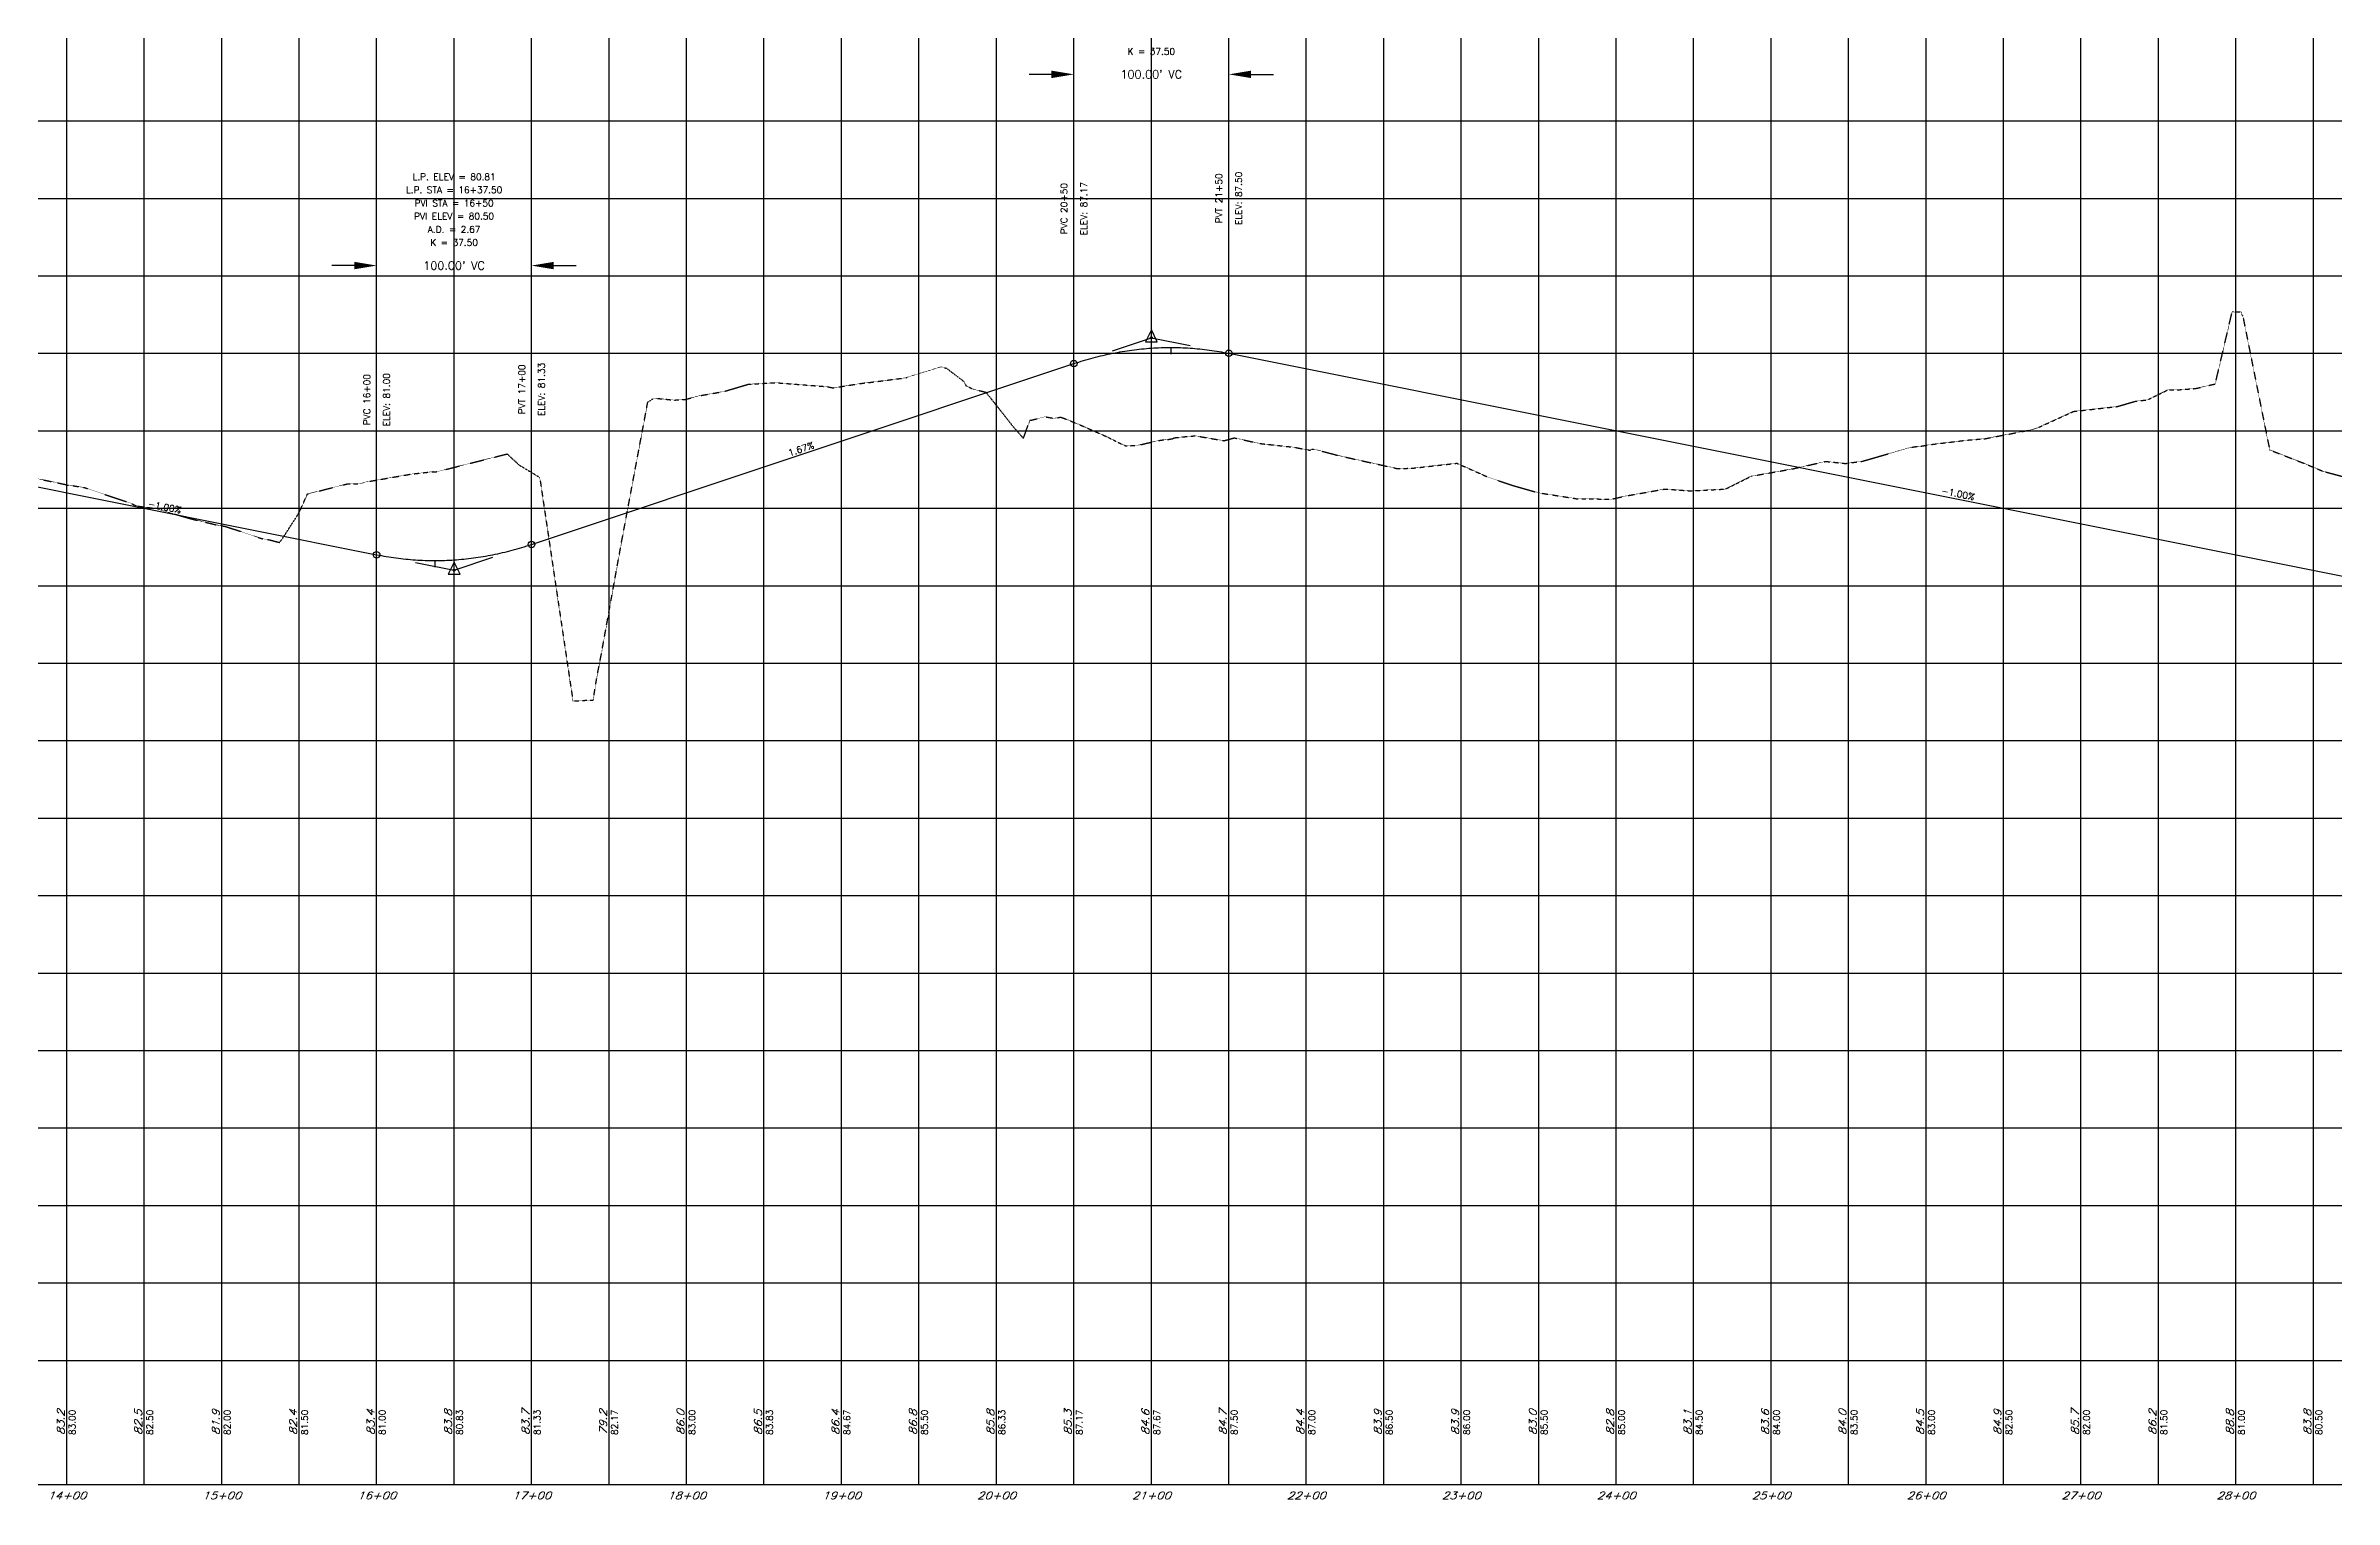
# Model space of a CAD drawing. Header units: inches. Extents: x 42 to 5940, y 215 to 3803.
# Drawn here: x 1514 to 2991, y 2163 to 3101 of the extents above; entities that cross this region are included whole.
import ezdxf
from ezdxf.enums import TextEntityAlignment as Align

# ---------------------------------------------------------------- set-up
doc = ezdxf.new("R2010")
doc.units = ezdxf.units.IN
doc.header["$MEASUREMENT"] = 0
doc.linetypes.add('DASHED4', pattern=[0.1875, 0.125, -0.0625])
for name, color, linetype in [('LOOPPBASE', 6, 'Continuous'), ('LOOPPEGC', 3, 'DASHED4'), ('LOOPPEGCT', 3, 'Continuous'), ('LOOPPFGC', 5, 'Continuous'), ('LOOPPFGCT', 3, 'Continuous'), ('LOOPPGRID', 9, 'Continuous'), ('LOOPPVGRID', 9, 'Continuous')]:
    doc.layers.add(name, color=color, linetype=linetype)
doc.styles.add('60L', font='simplex.shx', dxfattribs={"height": 5.3})
doc.styles.add('60S', font='simplex.shx', dxfattribs={"width": 1.15, "oblique": 22, "height": 4.8})
doc.dimstyles.get("Standard").update_dxf_attribs({"dimtxt": 0.18, "dimasz": 0.18, "dimexe": 0.18, "dimexo": 0.0625, "dimgap": 0.09, "dimtad": 0, "dimtih": 1, "dimtoh": 1, "dimdec": 4, "dimzin": 0, "dimdsep": 46, "dimtxsty": 'Standard', "dimcen": 0.09, "dimadec": 0, "dimazin": 0, "dimtfac": 1, "dimtdec": 4, "dimtofl": 0, "dimtmove": 0, "dimatfit": 3, "dimfxl": 1, "dimtolj": 1, "dimtzin": 0, "dimarcsym": 0})

# ---------------------------------------------------------------- blocks, each defined once
blk = doc.blocks.new('*D12')
at = {"layer": 'DEFPOINTS', "color": 0}
for p in [(2177.8, 3082.7), (2277.8, 3082.7), (2277.8, 3082.7)]:
    blk.add_point(p, dxfattribs=at)
at = {"layer": 'LOOPPFGCT', "color": 0, "lineweight": -2}
for p, q in [((2177.8, 3087.7), (2177.8, 3097.1)), ((2277.8, 3087.7), (2277.8, 3097.1)), ((2163.4, 3082.7), (2149, 3082.7)), ((2292.2, 3082.7), (2306.6, 3082.7))]:
    blk.add_line(p, q, dxfattribs=at)
at = {"layer": 'LOOPPFGCT', "color": 0}
for points in [[(2163.4, 3085.1), (2163.4, 3080.3), (2177.8, 3082.7)], [(2292.2, 3085.1), (2292.2, 3080.3), (2277.8, 3082.7)]]:
    blk.add_solid(points, dxfattribs=at)
at = {"layer": 'LOOPPFGCT', "color": 0, "insert": (2227.8, 3082.7), "char_height": 5.3, "attachment_point": 5, "style": '60L'}
blk.add_mtext("\\A1;100.00' VC", dxfattribs=at)
blk = doc.blocks.new('*D13')
at = {"layer": 'DEFPOINTS', "color": 0}
for p in [(1727.8, 2959.3), (1827.8, 2959.3), (1827.8, 2959.3)]:
    blk.add_point(p, dxfattribs=at)
at = {"layer": 'LOOPPFGCT', "color": 0, "lineweight": -2}
for p, q in [((1727.8, 2964.3), (1727.8, 2973.7)), ((1827.8, 2964.3), (1827.8, 2973.7)), ((1713.4, 2959.3), (1699, 2959.3)), ((1842.2, 2959.3), (1856.6, 2959.3))]:
    blk.add_line(p, q, dxfattribs=at)
at = {"layer": 'LOOPPFGCT', "color": 0}
for points in [[(1713.4, 2961.7), (1713.4, 2956.9), (1727.8, 2959.3)], [(1842.2, 2961.7), (1842.2, 2956.9), (1827.8, 2959.3)]]:
    blk.add_solid(points, dxfattribs=at)
at = {"layer": 'LOOPPFGCT', "color": 0, "insert": (1777.8, 2959.3), "char_height": 5.3, "attachment_point": 5, "style": '60L'}
blk.add_mtext("\\A1;100.00' VC", dxfattribs=at)
blk = doc.blocks.new('PVI2')
for p, q in [((0, 0.1), (-0.075, -0.05)), ((0.075, -0.05), (0, 0.1)), ((-0.075, -0.05), (0.075, -0.05))]:
    blk.add_line(p, q)
blk.add_circle((0, 0), 0.0125)
at = {"flags": 1}
for tag, p in [('K', (0, -0.005)), ('LENGTH', (0, -0.033))]:
    blk.add_attdef(tag, text='', height=0.01, dxfattribs=at).set_placement(p, align=Align.CENTER)

msp = doc.modelspace()

# ---------------------------------------------------------------- linework, layer by layer
at = {"layer": 'LOOPPBASE'}
for p, q in [((97.84189, 2252.67837), (5860.92124, 2252.67837)), ((1527.84189, 2172.67837), (1527.84189, 2252.67837)), ((1577.84189, 2172.67837), (1577.84189, 2252.67837)), ((1627.84189, 2172.67837), (1627.84189, 2252.67837)), ((1677.84189, 2172.67837), (1677.84189, 2252.67837)), ((1727.84189, 2172.67837), (1727.84189, 2252.67837)), ((1777.84189, 2172.67837), (1777.84189, 2252.67837)), ((1827.84189, 2172.67837), (1827.84189, 2252.67837)), ((1877.84189, 2172.67837), (1877.84189, 2252.67837)), ((1927.84189, 2172.67837), (1927.84189, 2252.67837)), ((1977.84189, 2172.67837), (1977.84189, 2252.67837)), ((2027.84189, 2172.67837), (2027.84189, 2252.67837)), ((2077.84189, 2172.67837), (2077.84189, 2252.67837)), ((2127.84189, 2172.67837), (2127.84189, 2252.67837)), ((2177.84189, 2172.67837), (2177.84189, 2252.67837)), ((2227.84189, 2172.67837), (2227.84189, 2252.67837)), ((2277.84189, 2172.67837), (2277.84189, 2252.67837)), ((2327.84189, 2172.67837), (2327.84189, 2252.67837)), ((2377.84189, 2172.67837), (2377.84189, 2252.67837)), ((2427.84189, 2172.67837), (2427.84189, 2252.67837)), ((2477.84189, 2172.67837), (2477.84189, 2252.67837)), ((2527.84189, 2172.67837), (2527.84189, 2252.67837)), ((2577.84189, 2172.67837), (2577.84189, 2252.67837)), ((2627.84189, 2172.67837), (2627.84189, 2252.67837)), ((2677.84189, 2172.67837), (2677.84189, 2252.67837)), ((2727.84189, 2172.67837), (2727.84189, 2252.67837)), ((2777.84189, 2172.67837), (2777.84189, 2252.67837)), ((2827.84189, 2172.67837), (2827.84189, 2252.67837)), ((2877.84189, 2172.67837), (2877.84189, 2252.67837)), ((2927.84189, 2172.67837), (2927.84189, 2252.67837)), ((2977.84189, 2172.67837), (2977.84189, 2252.67837)), ((97.84189, 2172.67837), (5860.92124, 2172.67837))]:
    msp.add_line(p, q, dxfattribs=at)
at = {"layer": 'LOOPPEGC', "flags": 128}
msp.add_lwpolyline([(97.84189, 3685.21358), (101.58964, 3682.63508), (103.67878, 3682.5249), (114.74895, 3674.56918), (120.07145, 3673.74788), (129.02708, 3667.8281), (129.02867, 3667.88598), (130.28725, 3665.82114), (131.96832, 3664.60054), (145.21132, 3655.04062), (155.36302, 3644.99188), (173.64392, 3637.04839), (174.54557, 3635.96265), (175.96959, 3636.06156), (176.69418, 3635.62626), (177.56089, 3635.09502), (179.72708, 3632.79605), (181.88043, 3630.50609), (185.05484, 3629.04139), (186.89835, 3627.79247), (190.06475, 3626.49093), (194.16525, 3624.86229), (194.95302, 3624.28873), (195.73259, 3623.75815), (199.83762, 3621.96575), (200.72435, 3621.46565), (204.83966, 3619.84042), (205.71811, 3619.34536), (209.83563, 3617.55426), (210.47208, 3617.20555), (213.96603, 3615.42249), (214.58778, 3615.08048), (218.10012, 3613.28865), (218.92761, 3612.96016), (223.10765, 3610.65106), (223.91372, 3610.33054), (228.11371, 3608.17601), (228.54945, 3607.98942), (229.47554, 3607.69587), (232.47369, 3606.35858), (234.10121, 3605.33114), (234.94492, 3604.65205), (254.41103, 3592.07267), (256.69195, 3590.69413), (258.98933, 3589.21556), (260.05665, 3588.56589), (262.3723, 3587.07345), (264.70304, 3585.57351), (267.05717, 3583.95857), (278.08933, 3576.79668), (280.51792, 3575.22916), (280.89616, 3575.03163), (283.34581, 3573.43447), (285.83923, 3571.80904), (288.37621, 3570.15282), (298.69272, 3563.45442), (301.27127, 3561.77072), (301.85382, 3561.34709), (304.48646, 3559.63774), (308.48976, 3555.96195), (311.1211, 3554.15513), (312.48454, 3553.19126), (313.85072, 3552.33108), (314.50477, 3551.36151), (321.33763, 3545.02061), (330.34705, 3538.42157), (333.08443, 3536.0137), (343.60714, 3526.2751), (346.31683, 3523.77889), (348.47893, 3521.93244), (350.64626, 3519.96627), (361.2215, 3510.24049), (363.89706, 3507.23036), (366.5961, 3504.29563), (369.32498, 3501.32542), (372.10493, 3498.19584), (372.60206, 3497.63175), (375.42734, 3494.89811), (378.30229, 3492.12134), (381.21592, 3489.18728), (391.12141, 3480.08483), (395.06676, 3477.09973), (398.60216, 3472.73417), (408.91745, 3462.88684), (419.83329, 3453.5565), (430.57038, 3443.17934), (437.76751, 3438.17306), (440.54896, 3435.27912), (443.29888, 3432.31436), (446.02489, 3429.48312), (448.73888, 3426.65904), (449.80468, 3425.46021), (472.1713, 3401.25668), (474.69995, 3398.94167), (477.24747, 3396.49949), (479.77676, 3394.19477), (482.34721, 3391.746), (483.97104, 3390.3193), (485.61752, 3388.76467), (486.87355, 3387.13453), (490.96564, 3381.80091), (491.73271, 3380.87837), (494.84222, 3379.58856), (496.04081, 3380.05452), (506.82243, 3369.37429), (516.44517, 3361.43212), (519.79855, 3358.81317), (523.67058, 3355.60729), (526.15885, 3353.54713), (528.63852, 3351.4877), (530.69973, 3350.05199), (531.51948, 3349.23583), (533.17621, 3348.60709), (535.94104, 3346.85009), (536.31842, 3346.63258), (536.58316, 3346.51473), (536.61255, 3346.43415), (538.11614, 3345.18628), (543.57805, 3338.55066), (543.97086, 3337.70045), (553.73144, 3327.77425), (559.80029, 3321.65092), (563.37683, 3318.03044), (565.04431, 3316.08711), (565.06721, 3316.08711), (574.35524, 3305.76896), (579.56613, 3298.30995), (593.33451, 3284.20269), (594.17047, 3283.85743), (594.19337, 3283.85743), (596.10737, 3282.90056), (607.15599, 3272.00051), (608.37882, 3270.56766), (608.49015, 3270.39361), (614.24566, 3264.93555), (623.29664, 3251.15364), (623.31954, 3251.15364), (625.27522, 3248.1676), (632.86791, 3240.22655), (652.4228, 3220.49221), (652.44571, 3220.49221), (659.77114, 3213.23544), (660.4678, 3212.50247), (660.4713, 3212.49831), (660.51756, 3212.46293), (660.58153, 3212.41713), (660.6755, 3212.34607), (660.82758, 3212.23116), (661.84533, 3211.46265), (681.54897, 3196.07734), (681.57187, 3196.07734), (682.68945, 3195.22908), (689.86374, 3190.78334), (689.93938, 3190.73877), (690.38129, 3190.47837), (691.18324, 3189.99495), (691.60339, 3189.74168), (693.52657, 3188.59451), (696.35292, 3187.09427), (698.96011, 3185.38116), (709.06947, 3179.07118), (710.67514, 3178.04039), (710.69804, 3178.04039), (716.25592, 3174.46547), (725.60474, 3168.7093), (729.15554, 3166.56276), (732.52547, 3164.4028), (735.73526, 3162.4687), (736.63768, 3161.88941), (736.65389, 3161.88941), (738.75816, 3160.54198), (741.15977, 3158.9972), (743.55266, 3157.57178), (746.51921, 3155.67409), (749.48057, 3153.77971), (760.15209, 3147.2323), (763.19833, 3145.28032), (766.24706, 3143.45215), (768.97567, 3141.62681), (771.7011, 3139.92519), (784.6225, 3133.53762), (787.62619, 3131.97749), (790.61211, 3130.30431), (793.60848, 3128.62862), (796.59293, 3127.07573), (799.58381, 3125.40326), (802.56895, 3123.73053), (805.55481, 3122.17688), (808.54139, 3120.50336), (821.73769, 3114.08322), (824.29197, 3112.67399), (826.84342, 3111.26565), (829.77794, 3109.38619), (832.71556, 3107.50391), (835.65827, 3105.61838), (838.6128, 3103.72443), (861.0778, 3090.13772), (863.97748, 3088.1619), (866.87157, 3086.30181), (869.78223, 3084.43571), (872.69802, 3082.56631), (875.29909, 3080.80963), (877.90246, 3079.16869), (880.40192, 3078.11047), (884.74015, 3074.23488), (887.22403, 3072.77003), (898.04699, 3066.86904), (900.99172, 3065.3342), (903.9459, 3063.79666), (906.91012, 3062.37832), (909.86922, 3060.84436), (912.82115, 3059.43411), (915.76371, 3057.91063), (918.70325, 3056.3867), (929.41843, 3050.55483), (932.41166, 3049.12001), (933.63009, 3048.52344), (934.83909, 3047.80683), (937.82707, 3045.8995), (940.80486, 3043.87477), (946.76475, 3039.83044), (955.45557, 3033.93716), (961.33524, 3029.94419), (963.71559, 3028.30254), (965.59122, 3027.13164), (967.46405, 3025.84721), (970.38754, 3024.09795), (973.30235, 3022.34949), (984.7098, 3014.57611), (987.58888, 3012.8523), (990.46294, 3011.01681), (993.33201, 3009.2991), (996.19145, 3007.58316), (998.89869, 3005.98606), (1001.60867, 3004.38629), (1013.70656, 2997.62342), (1016.56703, 2995.90577), (1019.43452, 2994.18662), (1019.52045, 2994.10207), (1025.24979, 2990.66032), (1030.99905, 2987.20517), (1042.94605, 2980.47837), (1045.64735, 2978.86882), (1048.35479, 2977.2599), (1049.72821, 2976.70656), (1051.24298, 2976.06038), (1054.24355, 2974.90229), (1057.36144, 2973.58015), (1066.71704, 2970.02536), (1069.81242, 2968.8261), (1073.0357, 2967.60521), (1076.35052, 2966.21372), (1077.06974, 2965.93774), (1080.42173, 2965.5195), (1086.62921, 2963.16084), (1090.07188, 2962.74075), (1092.42482, 2962.37239), (1092.44043, 2962.37239), (1093.54863, 2962.17198), (1097.15695, 2961.66459), (1099.27098, 2961.32664), (1101.44875, 2960.98156), (1109.12055, 2959.17141), (1112.8179, 2957.92113), (1116.66007, 2956.46022), (1120.68306, 2955.12647), (1124.80137, 2953.59143), (1127.02014, 2952.90428), (1129.83746, 2952.51561), (1135.13703, 2951.76838), (1135.15264, 2951.76838), (1138.34291, 2951.21586), (1139.68375, 2950.96768), (1140.91665, 2950.74005), (1147.2975, 2949.74067), (1153.52472, 2947.71191), (1161.29972, 2948.03106), (1162.08126, 2947.88288), (1165.11659, 2947.56849), (1177.84925, 2943.46591), (1177.86486, 2943.46591), (1178.47469, 2943.24952), (1186.26253, 2939.63307), (1192.76057, 2937.8835), (1196.04607, 2935.06521), (1204.83817, 2927.87784), (1211.0668, 2922.92511), (1213.4164, 2921.95277), (1216.37668, 2919.67982), (1220.56147, 2917.77124), (1220.57708, 2917.77124), (1224.43455, 2915.92402), (1229.65711, 2912.30719), (1231.93604, 2910.8288), (1233.96845, 2909.50773), (1234.0464, 2909.51398), (1247.33797, 2907.24975), (1249.12128, 2907.06683), (1250.7893, 2906.95725), (1253.90487, 2906.65504), (1255.07713, 2906.49864), (1263.27368, 2902.81311), (1263.28929, 2902.81311), (1268.40996, 2900.43292), (1269.32041, 2900.00833), (1272.60373, 2899.66485), (1277.14211, 2899.0821), (1288.21199, 2894.86074), (1289.34487, 2894.42058), (1289.81717, 2894.23507), (1294.66439, 2897.0267), (1298.38839, 2906.39406), (1303.03475, 2913.06004), (1310.1975, 2927.63226), (1310.93339, 2928.20268), (1314.05213, 2904.11805), (1317.07471, 2877.63559), (1317.89438, 2877.21064), (1321.43321, 2874.66937), (1328.68121, 2876.22966), (1331.07289, 2874.78216), (1337.51957, 2871.66721), (1342.13051, 2869.55792), (1348.36032, 2878.81642), (1349.45724, 2882.32208), (1350.10184, 2884.41076), (1350.66431, 2886.09986), (1352.15282, 2892.62844), (1354.51402, 2893.4641), (1360.96147, 2872.89578), (1363.93949, 2867.82306), (1365.71878, 2863.3956), (1369.70019, 2857.55252), (1370.64341, 2856.16287), (1376.48513, 2854.77991), (1382.00485, 2853.46947), (1386.77218, 2852.10473), (1390.39701, 2851.06372), (1393.24582, 2850.25235), (1395.54322, 2849.59899), (1407.95471, 2846.67553), (1410.77703, 2845.82656), (1411.43705, 2845.60775), (1413.31414, 2845.27651), (1435.50475, 2843.06067), (1435.76124, 2843.06816), (1435.86837, 2843.04333), (1436.39723, 2842.82224), (1436.41111, 2842.81851), (1436.4475, 2842.80614), (1436.48592, 2842.79303), (1436.56845, 2842.76621), (1436.61172, 2842.75266), (1436.79593, 2842.63782), (1478.57951, 2828.48822), (1480.95629, 2828.47263), (1482.45846, 2827.85653), (1483.21836, 2827.5547), (1483.97555, 2827.22286), (1484.30958, 2827.10578), (1484.64505, 2826.98774), (1485.3935, 2826.69482), (1486.13851, 2826.43404), (1526.62627, 2818.09261), (1527.54594, 2817.75782), (1528.0023, 2817.62884), (1528.4417, 2817.4881), (1528.45465, 2817.48911), (1528.87438, 2817.49433), (1529.26598, 2817.49824), (1529.95559, 2817.54837), (1536.17258, 2816.50338), (1539.2704, 2815.99848), (1568.81724, 2806.08429), (1570.05278, 2805.45746), (1571.38907, 2804.84497), (1572.82849, 2804.18522), (1572.89653, 2804.18299), (1574.45977, 2803.93962), (1576.14941, 2803.74621), (1577.9801, 2803.46523), (1579.96885, 2803.23564), (1582.09087, 2802.92301), (1584.38441, 2802.66714), (1584.68893, 2802.57259), (1607.93977, 2795.85876), (1610.6757, 2795.21062), (1613.50955, 2794.53909), (1616.47007, 2793.83607), (1619.50299, 2793.11567), (1622.59931, 2792.38226), (1625.81151, 2791.62161), (1629.22123, 2791.12029), (1629.91656, 2790.99492), (1633.18456, 2789.94411), (1636.68456, 2788.8187), (1644.76829, 2786.05868), (1653.7271, 2783.09922), (1658.70343, 2782.25941), (1665.06963, 2780.62097), (1666.45684, 2782.20062), (1668.55558, 2785.43527), (1676.0564, 2797.02357), (1678.51447, 2801.41336), (1683.17954, 2811.90548), (1708.81571, 2818.3633), (1717.76296, 2818.46949), (1720.51124, 2819.58073), (1750.02392, 2824.69813), (1764.09971, 2826.28245), (1765.70499, 2826.25246), (1766.12126, 2826.18933), (1767.92656, 2826.55532), (1812.04858, 2837.71549), (1819.81716, 2830.57223), (1833.08652, 2822.57017), (1848.55377, 2718.30513), (1854.53149, 2678.26345), (1862.73995, 2678.71966), (1867.64392, 2678.87837), (1870.09556, 2694.21178), (1872.69989, 2707.59688), (1885.73203, 2779.77161), (1902.82532, 2871.13884), (1906.8132, 2873.75161), (1919.85724, 2872.48731), (1926.96517, 2872.84073), (1935.90295, 2875.22517), (1952.0891, 2878.07427), (1967.65691, 2882.68505), (1985.20712, 2883.7156), (2018.14489, 2881.18716), (2022.41893, 2880.3838), (2039.77939, 2883.12809), (2042.19592, 2883.46277), (2044.97465, 2883.724), (2050.99712, 2884.50772), (2059.18602, 2885.57553), (2069.49628, 2886.87971), (2069.57828, 2886.90789), (2070.78839, 2887.32394), (2079.86713, 2890.19683), (2082.50348, 2890.95977), (2084.20059, 2891.4529), (2092.08434, 2893.90902), (2092.08717, 2893.91371), (2095.70946, 2892.9801), (2107.08582, 2884.31453), (2107.21278, 2883.96441), (2107.21636, 2883.95659), (2107.23466, 2883.95659), (2108.18828, 2881.74555), (2113.23047, 2879.34352), (2113.31939, 2879.30975), (2114.21316, 2879.1319), (2118.48502, 2878.21008), (2121.04185, 2877.60629), (2138.89187, 2855.03808), (2143.66263, 2849.63738), (2143.68093, 2849.63738), (2145.2635, 2847.74131), (2149.45916, 2859.47658), (2150.31852, 2859.51691), (2159.19458, 2861.7261), (2164.9946, 2860.71256), (2169.26764, 2861.45523), (2172.99615, 2860.13565), (2179.05188, 2857.573), (2180.1089, 2857.18977), (2180.1272, 2857.18977), (2183.62824, 2855.68031), (2199.10605, 2848.86214), (2207.49599, 2844.62007), (2211.39533, 2842.90977), (2216.55517, 2843.15062), (2216.57347, 2843.15062), (2218.48802, 2843.13942), (2232.06739, 2846.30738), (2234.64229, 2846.70044), (2239.31044, 2847.15239), (2240.56316, 2847.40944), (2241.58908, 2847.56347), (2242.66199, 2848.13769), (2253.00145, 2849.22254), (2253.01974, 2849.22254), (2256.6269, 2849.3831), (2274.74832, 2846.25612), (2280.29319, 2847.79601), (2280.30086, 2847.79601), (2281.42199, 2848.09149), (2297.94305, 2844.4427), (2319.5229, 2842.12448), (2330.32826, 2840.07753), (2331.62202, 2840.88543), (2333.68724, 2840.58309), (2349.95361, 2836.36719), (2386.64046, 2828.25945), (2391.05581, 2828.39048), (2396.31772, 2828.49583), (2425.0141, 2831.72132), (2445.0163, 2822.81993), (2460.7224, 2817.4672), (2477.59915, 2812.68604), (2502.14393, 2808.85301), (2505.98892, 2808.76545), (2524.80096, 2808.54088), (2534.69003, 2810.71063), (2559.30401, 2815.0805), (2575.69187, 2813.90405), (2598.30717, 2815.03373), (2614.73193, 2823.231), (2615.12262, 2823.33895), (2615.41728, 2823.45758), (2642.043, 2828.16377), (2663.12808, 2832.90128), (2675.89015, 2831.55812), (2681.84159, 2832.37696), (2686.51352, 2832.94296), (2718.09974, 2841.99729), (2722.42469, 2842.60056), (2722.44112, 2842.60056), (2725.6823, 2842.89201), (2726.10172, 2842.99926), (2730.22615, 2843.7094), (2754.07624, 2846.6063), (2754.08402, 2846.6063), (2755.22178, 2846.72174), (2765.83121, 2847.54949), (2793.48436, 2852.86797), (2796.30117, 2853.36565), (2799.67289, 2854.48233), (2823.10898, 2865.18565), (2851.12482, 2868.29916), (2863.17142, 2871.772), (2870.80159, 2872.6184), (2883.83447, 2879.03459), (2890.13268, 2879.06419), (2901.86617, 2879.95268), (2914.53751, 2882.9253), (2924.82274, 2926.8505), (2925.4799, 2929.68401), (2926.62883, 2929.30736), (2931.30044, 2929.381), (2931.56662, 2927.66143), (2932.24287, 2927.01976), (2945.29443, 2861.76288), (2949.64553, 2840.26616), (2950.22464, 2840.24573), (2952.7896, 2839.08683), (2971.72985, 2831.69926), (2984.13918, 2826.50172), (3010.74314, 2819.48866), (3043.59955, 2813.33936), (3045.90003, 2812.99929), (3047.10756, 2812.44656), (3047.79144, 2812.2039), (3063.35484, 2808.37944), (3071.10752, 2806.17456), (3100.27942, 2798.27382), (3100.30227, 2798.27382), (3115.95612, 2794.51768), (3116.4769, 2794.50182), (3118.44601, 2794.41121), (3129.47417, 2795.07338), (3129.49702, 2795.07338), (3139.05363, 2795.86189), (3158.66892, 2791.96917), (3158.69177, 2791.96917), (3168.9021, 2790.43095), (3176.62241, 2786.49962), (3187.86368, 2783.07983), (3187.88652, 2783.07983), (3200.30339, 2779.55168), (3213.33764, 2778.189), (3217.05843, 2777.92415), (3217.08128, 2777.92415), (3225.66185, 2777.27808), (3228.98681, 2777.06328), (3246.25318, 2775.09307), (3246.27603, 2775.09307), (3275.44793, 2771.71087), (3275.47078, 2771.71087), (3278.09237, 2771.40782), (3279.25717, 2771.372), (3280.02987, 2771.38426), (3304.64268, 2772.52576), (3304.66553, 2772.52576), (3326.63916, 2773.68089), (3330.34963, 2773.1009), (3333.83744, 2772.33176), (3333.86028, 2772.33176), (3356.48816, 2767.49535), (3356.49881, 2767.49535), (3360.40428, 2766.67608), (3384.79379, 2763.2452), (3416.46905, 2761.09557), (3417.25462, 2760.96953), (3419.09087, 2760.86207), (3439.96268, 2758.54092), (3473.27738, 2755.0629), (3495.13158, 2753.01369), (3510.90174, 2752.27818), (3544.72096, 2749.26268), (3546.89529, 2749.06415), (3550.30048, 2749.34054), (3576.50884, 2758.67837), (3589.09798, 2760.6575), (3598.16913, 2764.97544), (3599.73621, 2764.72423), (3621.32109, 2774.25906), (3649.81006, 2791.22449), (3655.60976, 2792.46937), (3660.45884, 2793.4923), (3661.03192, 2793.55406), (3683.2272, 2793.35313), (3686.06619, 2793.51685), (3694.4774, 2799.01266), (3694.94127, 2799.24415), (3696.10362, 2800.51378), (3697.05016, 2800.72636), (3702.9386, 2814.82063), (3705.66725, 2820.01863), (3719.07561, 2833.95691), (3738.53841, 2850.51288), (3739.45957, 2851.32535), (3740.37471, 2851.70262), (3744.782, 2848.35559), (3744.89222, 2848.25393), (3754.04057, 2853.88121), (3756.29982, 2859.12696), (3760.50349, 2863.61702), (3771.99712, 2869.84535), (3778.89749, 2871.00988), (3795.707, 2864.6203), (3802.90976, 2870.44856), (3809.48682, 2873.05579), (3824.72709, 2862.61128), (3831.03448, 2863.3423), (3831.05818, 2863.3423), (3844.5568, 2851.40383), (3859.1829, 2848.64207), (3859.2066, 2848.64207), (3862.34901, 2844.81002), (3880.00016, 2803.62915), (3887.33133, 2787.48316), (3887.35502, 2787.48316), (3889.62633, 2780.15515), (3905.86981, 2727.09947), (3908.70998, 2720.62214), (3915.47974, 2709.32111), (3915.50344, 2709.32111), (3922.98485, 2688.78184), (3934.75571, 2671.60083), (3943.62817, 2665.13259), (3943.65186, 2665.13259), (3946.00269, 2660.98234), (3955.20127, 2672.3393), (3959.72418, 2679.24612), (3971.77658, 2718.18534), (3971.80028, 2718.18534), (3974.81306, 2724.70078), (3979.00959, 2734.70009), (3984.89892, 2755.21303), (3990.32111, 2776.47578), (3999.92501, 2807.28648), (3999.9487, 2807.28648), (4003.1732, 2814.54546), (4013.5722, 2857.05262), (4017.86836, 2870.54742), (4028.07342, 2901.39984), (4028.09712, 2901.39984), (4029.34592, 2904.47348), (4031.58391, 2904.59761), (4033.47492, 2901.92779), (4038.56959, 2901.17941), (4040.05932, 2901.94578), (4051.4642, 2949.2666), (4053.42156, 2956.5533), (4053.67541, 2956.8457), (4056.22185, 2951.88407), (4056.24554, 2951.88407), (4057.35632, 2949.6443), (4061.4359, 2928.87174), (4061.53929, 2928.38051), (4061.53944, 2928.38051), (4068.55825, 2894.96409), (4077.28239, 2889.74021), (4092.28662, 2893.33001), (4103.13169, 2895.84441), (4110.08526, 2892.06303), (4140.29499, 2883.8229), (4159.482, 2882.39497), (4164.81814, 2884.03495), (4172.39876, 2879.40739), (4175.68915, 2879.25306), (4191.04158, 2877.82888), (4195.73949, 2878.30204), (4205.13886, 2873.68488), (4240.07727, 2865.5592), (4245.62655, 2863.32858), (4291.72569, 2853.44036), (4292.29535, 2853.3351), (4292.83229, 2853.15038), (4293.36991, 2853.0344), (4319.08287, 2848.14036), (4327.59632, 2847.36225), (4341.91421, 2841.9385), (4347.5956, 2840.90387), (4368.74388, 2828.79172), (4383.8922, 2829.37553), (4392.09429, 2823.86382), (4397.62421, 2823.26902), (4401.37854, 2822.77319), (4423.16714, 2811.89325), (4438.20746, 2807.07458), (4438.22388, 2807.07458), (4438.35499, 2807.02975), (4460.17855, 2811.05446), (4464.05332, 2809.14821), (4471.94177, 2806.4172), (4478.80713, 2801.68238), (4478.82356, 2801.68238), (4488.22974, 2795.17092), (4503.28765, 2788.72659), (4504.15053, 2786.21569), (4506.62828, 2784.03022), (4506.63356, 2784.03022), (4510.17439, 2780.75472), (4510.89402, 2780.64127), (4526.64909, 2763.5194), (4536.90388, 2759.09747), (4543.62226, 2749.16107), (4564.78222, 2745.73903), (4564.96875, 2745.48058), (4565.10314, 2746.55722), (4572.2529, 2797.20183), (4573.19315, 2787.5262), (4578.05587, 2736.98115), (4586.84232, 2739.88775), (4605.55757, 2746.65605), (4608.74403, 2748.85387), (4610.30009, 2750.53522), (4615.65983, 2747.81606), (4632.61187, 2758.30647), (4640.81304, 2764.11271), (4646.20793, 2768.29276), (4656.39996, 2775.20709), (4659.97029, 2773.24195), (4660.00507, 2773.24195), (4661.21689, 2772.75878), (4678.64155, 2780.9076), (4679.16231, 2781.01327), (4679.19709, 2781.01327), (4692.51638, 2783.41626), (4696.58699, 2785.58488), (4698.35434, 2775.22731), (4698.38912, 2775.22731), (4709.76042, 2685.37264), (4717.54636, 2621.51533), (4717.58114, 2621.51533), (4719.87429, 2598.90389), (4723.05374, 2571.25003), (4723.99239, 2562.33238), (4725.48271, 2544.49934), (4730.82943, 2503.1387), (4734.57323, 2473.01781), (4736.20145, 2470.51565), (4736.73839, 2469.19589), (4736.77317, 2469.19589), (4738.42458, 2464.93531), (4745.68553, 2444.26359), (4747.36232, 2441.5643), (4755.93041, 2439.78427), (4755.96519, 2439.78427), (4766.20774, 2438.85652), (4775.12244, 2436.85124), (4775.15722, 2436.85124), (4776.55386, 2436.82272), (4781.5752, 2439.14733), (4785.32113, 2440.23922), (4785.3263, 2440.23922), (4785.80855, 2440.39779), (4793.61426, 2443.87253), (4803.97423, 2446.56073), (4814.68759, 2431.92989), (4817.29198, 2428.42582), (4818.38899, 2426.94931), (4818.99272, 2426.11025), (4822.43715, 2424.30255), (4830.39473, 2422.44003), (4846.1673, 2419.62036), (4854.18817, 2418.35225), (4864.41018, 2412.32229), (4888.82195, 2406.94571), (4919.28149, 2405.46988), (4930.88589, 2405.93977), (4934.73125, 2406.0763), (4945.62595, 2406.89172), (4964.31128, 2406.7516), (4971.46913, 2407.12094), (4971.48556, 2407.12094), (4973.46941, 2407.18981), (5010.43672, 2401.10264), (5012.06881, 2400.77708), (5012.08523, 2400.77708), (5025.31937, 2397.87194), (5047.41302, 2402.91542), (5052.66848, 2404.58199), (5052.68491, 2404.58199), (5075.92491, 2411.97155), (5093.26815, 2412.2358), (5093.28458, 2412.2358), (5099.66529, 2412.31074), (5126.0146, 2414.92237), (5133.86783, 2413.87755), (5133.88425, 2413.87755), (5141.63306, 2412.75781), (5168.24468, 2412.4125), (5174.4675, 2411.66708), (5174.48392, 2411.66708), (5176.31193, 2411.45001), (5213.07574, 2418.15837), (5215.06717, 2418.81244), (5215.0836, 2418.81244), (5227.70762, 2422.60554), (5233.58207, 2422.69096), (5251.84404, 2426.45871), (5255.66684, 2427.2434), (5255.68327, 2427.2434), (5264.21213, 2428.85796), (5271.08434, 2430.84142), (5281.93804, 2426.65303), (5286.5331, 2436.52987), (5288.76214, 2442.83166), (5296.26652, 2467.99789), (5296.28294, 2467.99789), (5296.35843, 2468.22314), (5304.21036, 2495.28508), (5304.21048, 2495.28508), (5310.79421, 2517.59659), (5323.53524, 2557.8398), (5337.08642, 2586.03127), (5349.73267, 2616.53867), (5359.37367, 2647.64644), (5385.11796, 2717.89371), (5395.29496, 2725.00416), (5403.24008, 2727.92408), (5445.8733, 2752.98641), (5454.06247, 2758.10385), (5454.70964, 2758.08067), (5457.75477, 2759.06981), (5463.8482, 2772.88357), (5490.63963, 2833.86752), (5497.13547, 2834.35342), (5514.20361, 2841.07901), (5514.77137, 2838.36781), (5521.7533, 2837.22066), (5535.92152, 2827.12322), (5548.44805, 2819.26929), (5550.69429, 2818.74061), (5553.28721, 2816.47589), (5558.86399, 2799.50288), (5561.90322, 2790.60687), (5565.85886, 2778.99733), (5568.11739, 2779.68845), (5571.42431, 2780.70556), (5584.31098, 2784.87004), (5590.0184, 2786.68463), (5593.85526, 2787.9024), (5596.62321, 2788.78272), (5598.71024, 2789.50341), (5600.33846, 2790.01053), (5601.30912, 2790.29649), (5602.14564, 2790.5431), (5603.15078, 2790.89007), (5603.99786, 2791.18276), (5612.94477, 2793.54013), (5622.55817, 2794.29076), (5633.54294, 2788.42779), (5635.84793, 2787.80997), (5638.67323, 2787.04934), (5642.22693, 2786.0926), (5646.84177, 2784.84907), (5651.49871, 2783.60954), (5663.72011, 2832.19201), (5663.89793, 2832.87799), (5663.93959, 2832.88269), (5663.95518, 2832.88131), (5675.66869, 2833.44042), (5683.05211, 2833.73061), (5700.30606, 2833.69372), (5700.33311, 2833.69372), (5700.83276, 2833.68502), (5716.56019, 2830.2325), (5724.97048, 2830.65837), (5724.99753, 2830.65837), (5726.4597, 2830.66875), (5744.5894, 2828.93818), (5749.6349, 2828.27362), (5749.66195, 2828.27362), (5756.83372, 2827.06812), (5768.27462, 2828.57893), (5774.29932, 2827.43935), (5774.32637, 2827.43935), (5785.18671, 2824.61376), (5798.93045, 2823.34461), (5798.95739, 2823.34461), (5810.67053, 2821.843), (5821.62161, 2820.01485), (5834.45495, 2817.42689), (5860.92024, 2820.85184)], dxfattribs=at)
at = {"layer": 'LOOPPFGC'}
for p, q in [((2202.84189, 2904.34504), (2227.84189, 2912.67837)), ((2227.84189, 2912.67837), (2252.84189, 2907.67837)), ((1827.84189, 2779.34504), (2177.84189, 2896.0117)), ((2277.84189, 2902.67837), (3217.84189, 2714.67837)), ((1452.84189, 2827.67837), (1727.84189, 2772.67837)), ((1752.84189, 2767.67837), (1777.84189, 2762.67837)), ((1777.84189, 2762.67837), (1802.84189, 2771.0117))]:
    msp.add_line(p, q, dxfattribs=at)
at = {"layer": 'LOOPPFGC', "flags": 128}
for points in [[(2177.84189, 2896.0117), (2179.40439, 2896.52603), (2180.96689, 2897.02733), (2182.52939, 2897.51561), (2184.09189, 2897.99087), (2185.65439, 2898.45311), (2187.21689, 2898.90233), (2188.77939, 2899.33853), (2190.34189, 2899.7617), (2191.90439, 2900.17186), (2193.46689, 2900.56899), (2195.02939, 2900.95311), (2196.59189, 2901.3242), (2198.15439, 2901.68228), (2199.71689, 2902.02733), (2201.27939, 2902.35936), (2202.84189, 2902.67837), (2204.40439, 2902.98436), (2205.96689, 2903.27733), (2207.52939, 2903.55728), (2209.09189, 2903.8242), (2210.65439, 2904.07811), (2212.21689, 2904.31899), (2213.77939, 2904.54686), (2215.34189, 2904.7617), (2216.90439, 2904.96353), (2218.46689, 2905.15233), (2220.02939, 2905.32811), (2221.59189, 2905.49087), (2223.15439, 2905.64061), (2224.71689, 2905.77733), (2226.27939, 2905.90103), (2227.84189, 2906.0117), (2229.40439, 2906.10936), (2230.96689, 2906.19399), (2232.52939, 2906.26561), (2234.09189, 2906.3242), (2235.65439, 2906.36978), (2237.21689, 2906.40233), (2238.77939, 2906.42186), (2240.34189, 2906.42837), (2241.90439, 2906.42186), (2243.46689, 2906.40233), (2245.02939, 2906.36978), (2246.59189, 2906.3242), (2248.15439, 2906.26561), (2249.71689, 2906.19399), (2251.27939, 2906.10936), (2252.84189, 2906.0117), (2254.40439, 2905.90103), (2255.96689, 2905.77733), (2257.52939, 2905.64061), (2259.09189, 2905.49087), (2260.65439, 2905.32811), (2262.21689, 2905.15233), (2263.77939, 2904.96353), (2265.34189, 2904.7617), (2266.90439, 2904.54686), (2268.46689, 2904.31899), (2270.02939, 2904.07811), (2271.59189, 2903.8242), (2273.15439, 2903.55728), (2274.71689, 2903.27733), (2276.27939, 2902.98436), (2277.84189, 2902.67837)], [(1727.84189, 2772.67837), (1729.40439, 2772.37238), (1730.96689, 2772.07941), (1732.52939, 2771.79946), (1734.09189, 2771.53254), (1735.65439, 2771.27863), (1737.21689, 2771.03774), (1738.77939, 2770.80988), (1740.34189, 2770.59504), (1741.90439, 2770.39321), (1743.46689, 2770.20441), (1745.02939, 2770.02863), (1746.59189, 2769.86587), (1748.15439, 2769.71613), (1749.71689, 2769.57941), (1751.27939, 2769.45571), (1752.84189, 2769.34504), (1754.40439, 2769.24738), (1755.96689, 2769.16274), (1757.52939, 2769.09113), (1759.09189, 2769.03254), (1760.65439, 2768.98696), (1762.21689, 2768.95441), (1763.77939, 2768.93488), (1765.34189, 2768.92837), (1766.90439, 2768.93488), (1768.46689, 2768.95441), (1770.02939, 2768.98696), (1771.59189, 2769.03254), (1773.15439, 2769.09113), (1774.71689, 2769.16274), (1776.27939, 2769.24738), (1777.84189, 2769.34504), (1779.40439, 2769.45571), (1780.96689, 2769.57941), (1782.52939, 2769.71613), (1784.09189, 2769.86587), (1785.65439, 2770.02863), (1787.21689, 2770.20441), (1788.77939, 2770.39321), (1790.34189, 2770.59504), (1791.90439, 2770.80988), (1793.46689, 2771.03774), (1795.02939, 2771.27863), (1796.59189, 2771.53254), (1798.15439, 2771.79946), (1799.71689, 2772.07941), (1801.27939, 2772.37238), (1802.84189, 2772.67837), (1804.40439, 2772.99738), (1805.96689, 2773.32941), (1807.52939, 2773.67446), (1809.09189, 2774.03254), (1810.65439, 2774.40363), (1812.21689, 2774.78774), (1813.77939, 2775.18488), (1815.34189, 2775.59504), (1816.90439, 2776.01821), (1818.46689, 2776.45441), (1820.02939, 2776.90363), (1821.59189, 2777.36587), (1823.15439, 2777.84113), (1824.71689, 2778.32941), (1826.27939, 2778.83071), (1827.84189, 2779.34504)]]:
    msp.add_lwpolyline(points, dxfattribs=at)
at = {"layer": 'LOOPPFGCT'}
for p, q in [((2177.84189, 2916.0117), (2177.84189, 3082.67837)), ((2277.84189, 2922.67837), (2277.84189, 3082.67837)), ((1727.84189, 2792.67837), (1727.84189, 2959.34504)), ((1827.84189, 2799.34504), (1827.84189, 2959.34504)), ((2240.34189, 2906.42837), (2240.34189, 2902.18837)), ((1765.34189, 2768.92837), (1765.34189, 2764.68837))]:
    msp.add_line(p, q, dxfattribs=at)
for centre in [(2177.84189, 2896.0117), (2277.84189, 2902.67837), (1827.84189, 2779.34504), (1727.84189, 2772.67837)]:
    msp.add_circle(centre, 2.12, dxfattribs=at)
at = {"layer": 'LOOPPGRID'}
for p, q in [((1527.84189, 2252.67837), (1527.84189, 3802.67837)), ((1577.84189, 2252.67837), (1577.84189, 3802.67837)), ((1627.84189, 2252.67837), (1627.84189, 3802.67837)), ((1677.84189, 2252.67837), (1677.84189, 3802.67837)), ((1727.84189, 2252.67837), (1727.84189, 3802.67837)), ((1777.84189, 2252.67837), (1777.84189, 3802.67837)), ((1827.84189, 2252.67837), (1827.84189, 3802.67837)), ((1877.84189, 2252.67837), (1877.84189, 3802.67837)), ((1927.84189, 2252.67837), (1927.84189, 3802.67837)), ((1977.84189, 2252.67837), (1977.84189, 3802.67837)), ((2027.84189, 2252.67837), (2027.84189, 3802.67837)), ((2077.84189, 2252.67837), (2077.84189, 3802.67837)), ((2127.84189, 2252.67837), (2127.84189, 3802.67837)), ((2177.84189, 2252.67837), (2177.84189, 3802.67837)), ((2227.84189, 2252.67837), (2227.84189, 3802.67837)), ((2277.84189, 2252.67837), (2277.84189, 3802.67837)), ((2327.84189, 2252.67837), (2327.84189, 3802.67837)), ((2377.84189, 2252.67837), (2377.84189, 3802.67837)), ((2427.84189, 2252.67837), (2427.84189, 3802.67837)), ((2477.84189, 2252.67837), (2477.84189, 3802.67837)), ((2527.84189, 2252.67837), (2527.84189, 3802.67837)), ((2577.84189, 2252.67837), (2577.84189, 3802.67837)), ((2627.84189, 2252.67837), (2627.84189, 3802.67837)), ((2677.84189, 2252.67837), (2677.84189, 3802.67837)), ((2727.84189, 2252.67837), (2727.84189, 3802.67837)), ((2777.84189, 2252.67837), (2777.84189, 3802.67837)), ((2827.84189, 2252.67837), (2827.84189, 3802.67837)), ((2877.84189, 2252.67837), (2877.84189, 3802.67837)), ((2927.84189, 2252.67837), (2927.84189, 3802.67837)), ((2977.84189, 2252.67837), (2977.84189, 3802.67837)), ((97.84189, 3052.67837), (5860.92124, 3052.67837)), ((97.84189, 3002.67837), (5860.92124, 3002.67837)), ((97.84189, 2952.67837), (5860.92124, 2952.67837)), ((97.84189, 2902.67837), (5860.92124, 2902.67837)), ((97.84189, 2852.67837), (5860.92124, 2852.67837)), ((97.84189, 2802.67837), (5860.92124, 2802.67837)), ((97.84189, 2752.67837), (5860.92124, 2752.67837)), ((97.84189, 2702.67837), (5860.92124, 2702.67837)), ((97.84189, 2652.67837), (5860.92124, 2652.67837)), ((97.84189, 2602.67837), (5860.92124, 2602.67837)), ((97.84189, 2552.67837), (5860.92124, 2552.67837)), ((97.84189, 2502.67837), (5860.92124, 2502.67837)), ((97.84189, 2452.67837), (5860.92124, 2452.67837)), ((97.84189, 2402.67837), (5860.92124, 2402.67837)), ((97.84189, 2352.67837), (5860.92124, 2352.67837)), ((97.84189, 2302.67837), (5860.92124, 2302.67837))]:
    msp.add_line(p, q, dxfattribs=at)
at = {"layer": 'LOOPPVGRID'}
for p, q in [((2927.84189, 2252.67837), (2927.84189, 2929.32648)), ((1977.84189, 2252.67837), (1977.84189, 2883.28311)), ((2027.84189, 2252.67837), (2027.84189, 2881.24104)), ((2077.84189, 2252.67837), (2077.84189, 2889.55596)), ((1927.84189, 2252.67837), (1927.84189, 2873.07462)), ((2127.84189, 2252.67837), (2127.84189, 2869.00883)), ((2827.84189, 2252.67837), (2827.84189, 2865.71164)), ((2877.84189, 2252.67837), (2877.84189, 2876.0844)), ((2177.84189, 2252.67837), (2177.84189, 2858.08504)), ((2227.84189, 2252.67837), (2227.84189, 2845.3216)), ((2277.84189, 2252.67837), (2277.84189, 2847.11525)), ((2327.84189, 2252.67837), (2327.84189, 2840.54854)), ((2727.84189, 2252.67837), (2727.84189, 2843.29888)), ((2777.84189, 2252.67837), (2777.84189, 2849.85948)), ((1777.84189, 2252.67837), (1777.84189, 2829.06329)), ((1827.84189, 2252.67837), (1827.84189, 2825.73293)), ((2377.84189, 2252.67837), (2377.84189, 2830.20392)), ((2427.84189, 2252.67837), (2427.84189, 2830.46289)), ((2627.84189, 2252.67837), (2627.84189, 2825.65367)), ((2677.84189, 2252.67837), (2677.84189, 2831.82665)), ((2977.84189, 2252.67837), (2977.84189, 2829.13928)), ((1527.84189, 2252.67837), (1527.84189, 2817.67417)), ((1727.84189, 2252.67837), (1727.84189, 2820.85184)), ((2477.84189, 2252.67837), (2477.84189, 2812.64813)), ((2527.84189, 2252.67837), (2527.84189, 2809.20809)), ((2577.84189, 2252.67837), (2577.84189, 2814.01145)), ((1577.84189, 2252.67837), (1577.84189, 2803.48644)), ((1677.84189, 2252.67837), (1677.84189, 2800.21223)), ((1627.84189, 2252.67837), (1627.84189, 2791.32309)), ((1877.84189, 2252.67837), (1877.84189, 2736.07436))]:
    msp.add_line(p, q, dxfattribs=at)

# ---------------------------------------------------------------- block references
at = {"layer": 'LOOPPFGC', "xscale": 50.90036014405769, "yscale": 50.90036014405769, "zscale": 50.90036014405764}
for p in [(2227.84189, 2912.67837), (1777.84189, 2762.67837)]:
    msp.add_blockref('PVI2', p, dxfattribs=at)

# ---------------------------------------------------------------- texts
at = {"layer": 'LOOPPBASE', "style": '60S', "oblique": 22, "width": 1.15}
for s, p in [('14+00', (1527.84189, 2165.47837)), ('15+00', (1627.84189, 2165.47837)), ('16+00', (1727.84189, 2165.47837)), ('17+00', (1827.84189, 2165.47837)), ('18+00', (1927.84189, 2165.47837)), ('19+00', (2027.84189, 2165.47837)), ('20+00', (2127.84189, 2165.47837)), ('21+00', (2227.84189, 2165.47837)), ('22+00', (2327.84189, 2165.47837)), ('23+00', (2427.84189, 2165.47837)), ('24+00', (2527.84189, 2165.47837)), ('25+00', (2627.84189, 2165.47837)), ('26+00', (2727.84189, 2165.47837)), ('27+00', (2827.84189, 2165.47837)), ('28+00', (2927.84189, 2165.47837))]:
    msp.add_text(s, height=4.8, dxfattribs=at).set_placement(p, align=Align.MIDDLE_CENTER)
at = {"layer": 'LOOPPEGCT', "style": '60S', "oblique": 22, "width": 1.15}
for s, p in [('83.2', (1527.84189, 2212.67837)), ('82.5', (1577.84189, 2212.67837)), ('81.9', (1627.84189, 2212.67837)), ('82.4', (1677.84189, 2212.67837)), ('83.4', (1727.84189, 2212.67837)), ('83.8', (1777.84189, 2212.67837)), ('83.7', (1827.84189, 2212.67837)), ('79.2', (1877.84189, 2212.67837)), ('86.0', (1927.84189, 2212.67837)), ('86.5', (1977.84189, 2212.67837)), ('86.4', (2027.84189, 2212.67837)), ('86.8', (2077.84189, 2212.67837)), ('85.8', (2127.84189, 2212.67837)), ('85.3', (2177.84189, 2212.67837)), ('84.6', (2227.84189, 2212.67837)), ('84.7', (2277.84189, 2212.67837)), ('84.4', (2327.84189, 2212.67837)), ('83.9', (2377.84189, 2212.67837)), ('83.9', (2427.84189, 2212.67837)), ('83.0', (2477.84189, 2212.67837)), ('82.8', (2527.84189, 2212.67837)), ('83.1', (2577.84189, 2212.67837)), ('83.6', (2627.84189, 2212.67837)), ('84.0', (2677.84189, 2212.67837)), ('84.5', (2727.84189, 2212.67837)), ('84.9', (2777.84189, 2212.67837)), ('85.7', (2827.84189, 2212.67837)), ('86.2', (2877.84189, 2212.67837)), ('88.8', (2927.84189, 2212.67837)), ('83.8', (2977.84189, 2212.67837))]:
    msp.add_text(s, height=4.8, rotation=90, dxfattribs=at).set_placement(p, align=Align.BOTTOM_CENTER)
at = {"layer": 'LOOPPFGCT', "style": '60L'}
for s, p in [('K = 37.50', (2227.84189, 3095.39837)), ('L.P. ELEV = 80.81', (1777.84189, 3014.46504)), ('L.P. STA = 16+37.50', (1777.84189, 3005.98504)), ('PVI STA = 16+50', (1777.84189, 2997.50504)), ('PVI ELEV = 80.50', (1777.84189, 2989.02504)), ('A.D. = 2.67', (1777.84189, 2980.54504)), ('K = 37.50', (1777.84189, 2972.06504))]:
    msp.add_text(s, height=4.24, dxfattribs=at).set_placement(p, align=Align.CENTER)
for s, p in [('PVT 21+50', (2273.60189, 3002.67837)), ('PVC 20+50', (2173.60189, 2996.0117)), ('PVC 16+00', (1723.60189, 2872.67837)), ('PVT 17+00', (1823.60189, 2879.34504))]:
    msp.add_text(s, height=4.24, rotation=90, dxfattribs=at).set_placement(p, align=Align.CENTER)
for s, p in [('ELEV: 87.50', (2282.08189, 3002.67837)), ('ELEV: 87.17', (2182.08189, 2996.0117)), ('ELEV: 81.33', (1832.08189, 2879.34504)), ('ELEV: 81.00', (1732.08189, 2872.67837)), ('83.00', (1529.25523, 2212.67837)), ('82.50', (1579.25523, 2212.67837)), ('82.00', (1629.25523, 2212.67837)), ('81.50', (1679.25523, 2212.67837)), ('81.00', (1729.25523, 2212.67837)), ('81.00', (1729.25523, 2212.67837)), ('80.83', (1779.25523, 2212.67837)), ('81.33', (1829.25523, 2212.67837)), ('81.33', (1829.25523, 2212.67837)), ('82.17', (1879.25523, 2212.67837)), ('83.00', (1929.25523, 2212.67837)), ('83.83', (1979.25523, 2212.67837)), ('84.67', (2029.25523, 2212.67837)), ('85.50', (2079.25523, 2212.67837)), ('86.33', (2129.25523, 2212.67837)), ('87.17', (2179.25523, 2212.67837)), ('87.17', (2179.25523, 2212.67837)), ('87.67', (2229.25523, 2212.67837)), ('87.50', (2279.25523, 2212.67837)), ('87.50', (2279.25523, 2212.67837)), ('87.00', (2329.25523, 2212.67837)), ('86.50', (2379.25523, 2212.67837)), ('86.00', (2429.25523, 2212.67837)), ('85.50', (2479.25523, 2212.67837)), ('85.00', (2529.25523, 2212.67837)), ('84.50', (2579.25523, 2212.67837)), ('84.00', (2629.25523, 2212.67837)), ('83.50', (2679.25523, 2212.67837)), ('83.00', (2729.25523, 2212.67837)), ('82.50', (2779.25523, 2212.67837)), ('82.00', (2829.25523, 2212.67837)), ('81.50', (2879.25523, 2212.67837)), ('81.00', (2929.25523, 2212.67837)), ('80.50', (2979.25523, 2212.67837))]:
    msp.add_text(s, height=4.24, rotation=90, dxfattribs=at).set_placement(p, align=Align.TOP_CENTER)
for s, rotation, p in [('1.67%', 18.43495, (2002.84189, 2837.67837)), ('-1.00%', 348.69006667, (1590.34189, 2800.17837)), ('-1.00%', 348.69006667, (2747.84189, 2808.67837))]:
    msp.add_text(s, height=4.24, rotation=rotation, dxfattribs=at).set_placement(p, align=Align.BOTTOM_CENTER)

# ---------------------------------------------------------------- dimensions: what is measured, and where the dimension line sits
at = {"layer": 'LOOPPFGCT'}
for base, p1, p2, picture, middle in [((2277.84189, 3082.67837), (2177.84189, 3082.67837), (2277.84189, 3082.67837), '*D12', (2227.84189, 3082.67837)), ((1827.84189, 2959.34504), (1727.84189, 2959.34504), (1827.84189, 2959.34504), '*D13', (1777.84189, 2959.34504))]:
    dim = msp.add_linear_dim(base=base, p1=p1, p2=p2, text="100.00' VC", dimstyle='Standard', override={"dimscale": 80, "dimtxsty": '60L'}, dxfattribs=at)
    dim.commit()
    dim.dimension.update_dxf_attribs({"geometry": picture, "text_midpoint": middle})

doc.saveas('drawing.dxf')
